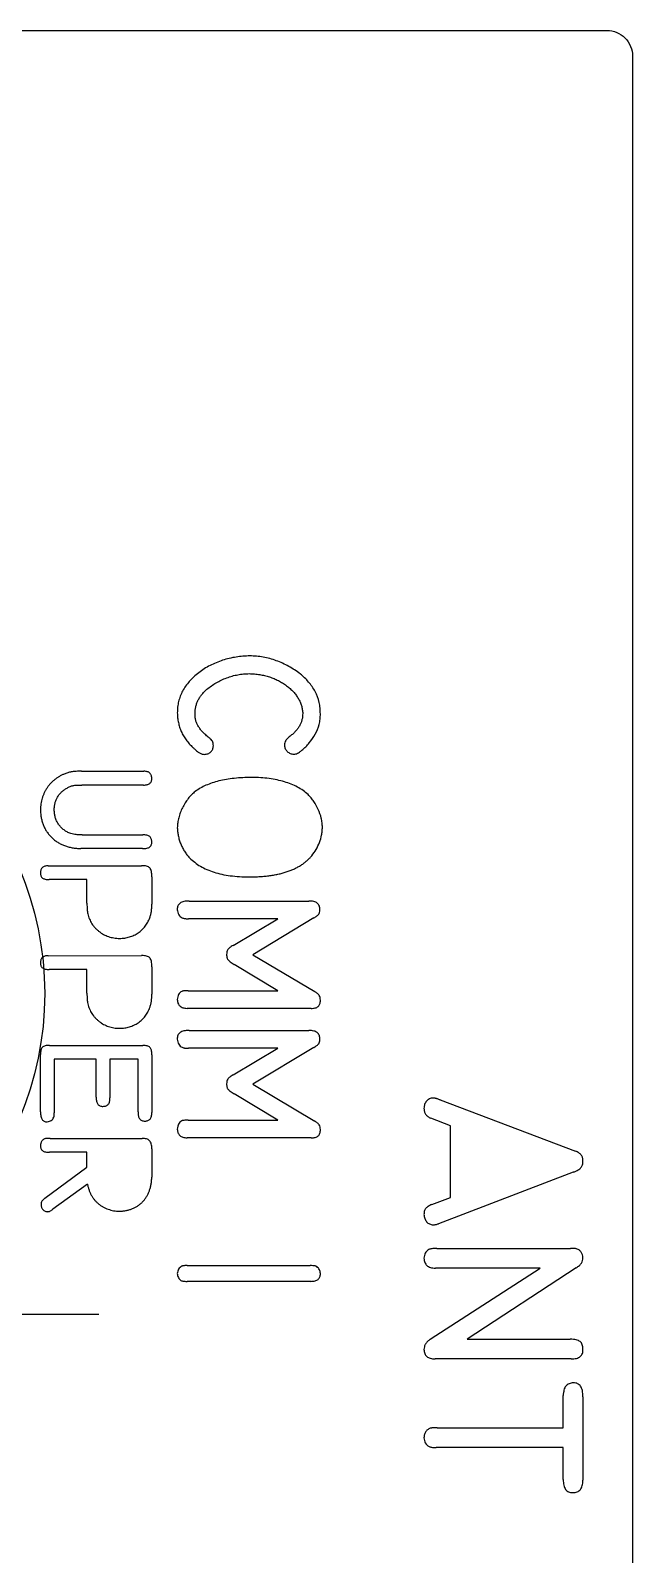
# Model space of a CAD drawing. Header units: inches. Extents: x 0.1 to 2.16, y -5.29 to -1.72.
# Drawn here: x 1.458 to 2.162, y -3.505 to -1.725 of the extents above; entities that cross this region are included whole.
import ezdxf

# ---------------------------------------------------------------- set-up
doc = ezdxf.new("R2010")
doc.units = ezdxf.units.IN
doc.layers.get('0').update_dxf_attribs({"linetype": 'CONTINUOUS'})

msp = doc.modelspace()

# ---------------------------------------------------------------- linework, layer by layer
for p, q in [((1.5179, -2.5903), (1.5909, -2.5903)), ((1.5905, -2.6064), (1.5183, -2.6064)), ((1.5189, -2.6646), (1.5896, -2.6645)), ((1.5895, -2.6806), (1.5171, -2.6806)), ((1.4791, -2.7008), (1.5884, -2.7007)), ((1.5244, -2.7168), (1.4803, -2.7168)), ((1.5244, -2.7446), (1.5244, -2.7168)), ((1.6002, -2.7137), (1.6002, -2.7456)), ((1.6438, -2.7419), (1.7838, -2.7419)), ((1.7476, -2.7626), (1.6433, -2.7626)), ((1.6953, -2.7938), (1.7476, -2.7626)), ((1.7899, -2.7616), (1.7185, -2.8046)), ((1.4791, -2.8058), (1.5884, -2.8057)), ((1.7185, -2.8046), (1.7908, -2.8476)), ((1.5244, -2.8218), (1.4803, -2.8218)), ((1.5244, -2.8496), (1.5244, -2.8218)), ((1.6002, -2.8187), (1.6002, -2.8506)), ((1.7476, -2.8467), (1.6966, -2.8159)), ((1.6428, -2.8467), (1.7476, -2.8467)), ((1.7865, -2.8673), (1.6416, -2.8673)), ((1.6438, -2.8932), (1.7838, -2.8932)), ((1.4808, -2.9108), (1.5898, -2.9107)), ((1.7476, -2.9139), (1.6433, -2.9139)), ((1.6953, -2.9451), (1.7476, -2.9139)), ((1.7899, -2.9129), (1.7185, -2.9559)), ((1.4701, -2.9882), (1.4701, -2.921)), ((1.5353, -2.9268), (1.4862, -2.9268)), ((1.4862, -2.9268), (1.4862, -2.9892)), ((1.5353, -2.971), (1.5353, -2.9268)), ((1.5842, -2.9268), (1.5513, -2.9268)), ((1.5513, -2.9268), (1.5513, -2.9718)), ((1.5842, -2.9882), (1.5842, -2.9268)), ((1.6002, -2.9214), (1.6002, -2.989)), ((1.7476, -2.9979), (1.6966, -2.9672)), ((1.7185, -2.9559), (1.7908, -2.9989)), ((1.9375, -2.9743), (2.0957, -3.0341)), ((1.6428, -2.9979), (1.7476, -2.9979)), ((1.9496, -3.0045), (1.9265, -2.9956)), ((1.9496, -3.0883), (1.9496, -3.0045)), ((1.4814, -3.0194), (1.589, -3.0193)), ((1.7865, -3.0186), (1.6416, -3.0186)), ((1.5244, -3.0354), (1.4807, -3.0354)), ((1.5244, -3.0527), (1.5244, -3.0354)), ((1.6002, -3.0312), (1.6002, -3.0643)), ((1.4752, -3.0891), (1.5244, -3.0527)), ((2.0931, -3.0587), (1.9356, -3.119)), ((1.525, -3.0726), (1.4847, -3.1019)), ((1.9278, -3.0964), (1.9496, -3.0883)), ((1.9336, -3.1479), (2.0901, -3.1478)), ((1.6416, -3.1678), (1.7855, -3.1678)), ((1.7862, -3.1862), (1.6416, -3.1862)), ((1.926, -3.2539), (2.0543, -3.1708)), ((2.0543, -3.1708), (1.9319, -3.1708)), ((2.0965, -3.1705), (1.969, -3.2539)), ((1.5382, -3.225), (0.6618, -3.225)), ((1.969, -3.2539), (2.0896, -3.2538)), ((2.0906, -3.2768), (1.9316, -3.2768)), ((2.0815, -3.3573), (2.0815, -3.3196)), ((2.1045, -3.321), (2.1045, -3.4185)), ((1.9341, -3.3573), (2.0815, -3.3573)), ((2.0815, -3.3803), (1.9328, -3.3803)), ((2.0815, -3.4177), (2.0815, -3.3803))]:
    msp.add_line(p, q)
msp.add_lwpolyline([(2, -4.905, 0.414214), (1.78, -5.125), (1.78, -5.2575, -0.414214), (1.75, -5.2875), (0.13, -5.2875, -0.414214), (0.1, -5.2575), (0.1, -1.755, -0.414214), (0.13, -1.725), (2.1325, -1.725, -0.414214), (2.1625, -1.755), (2.1625, -4.875, -0.414214), (2.1325, -4.905)], format="xyb", close=True)
msp.add_circle((1.1, -2.85), 0.375)
for points, knots in [([(1.7151, -2.4556), (1.7124, -2.4557), (1.7069, -2.4558), (1.6988, -2.4568), (1.6909, -2.4584), (1.6831, -2.4606), (1.6756, -2.4634), (1.6684, -2.4667), (1.6615, -2.4706), (1.6572, -2.4737), (1.6551, -2.4753)], [0, 0, 0, 0, 0.128002, 0.254475, 0.380313, 0.506069, 0.631037, 0.754574, 0.877253, 1, 1, 1, 1]), ([(1.774, -2.4768), (1.7718, -2.4751), (1.7674, -2.4719), (1.7605, -2.4677), (1.7533, -2.4641), (1.7459, -2.4611), (1.7384, -2.4587), (1.7307, -2.4569), (1.7229, -2.4558), (1.7177, -2.4557), (1.7151, -2.4556)], [0, 0, 0, 0, 0.12811, 0.255289, 0.381248, 0.50707, 0.63174, 0.755364, 0.877608, 1, 1, 1, 1]), ([(1.6551, -2.4753), (1.6531, -2.4769), (1.6492, -2.48), (1.6441, -2.4853), (1.6398, -2.4907), (1.6362, -2.4965), (1.6335, -2.5025), (1.6315, -2.5088), (1.6303, -2.5153), (1.6302, -2.5198), (1.6301, -2.522)], [0, 0, 0, 0, 0.13924, 0.271457, 0.397548, 0.519474, 0.638345, 0.75745, 0.876936, 1, 1, 1, 1]), ([(1.6647, -2.4946), (1.6664, -2.4932), (1.6698, -2.4905), (1.6755, -2.4869), (1.6815, -2.4838), (1.6878, -2.4811), (1.6943, -2.479), (1.7008, -2.4775), (1.7075, -2.4765), (1.7119, -2.4764), (1.7141, -2.4763)], [0, 0, 0, 0, 0.123428, 0.246359, 0.37165, 0.499316, 0.627267, 0.752323, 0.876711, 1, 1, 1, 1]), ([(1.7141, -2.4763), (1.7162, -2.4764), (1.7203, -2.4766), (1.7264, -2.4774), (1.7322, -2.4785), (1.7378, -2.48), (1.7432, -2.482), (1.7483, -2.4844), (1.7532, -2.4871), (1.7578, -2.4903), (1.7621, -2.4937), (1.7658, -2.4973), (1.769, -2.5012), (1.7717, -2.5051), (1.7738, -2.5093), (1.7754, -2.5136), (1.7764, -2.5181), (1.7767, -2.5212), (1.7768, -2.5228)], [0, 0, 0, 0, 0.073673, 0.14481, 0.214098, 0.281666, 0.348645, 0.414268, 0.479762, 0.545561, 0.609636, 0.670669, 0.728315, 0.784089, 0.838276, 0.891671, 0.945301, 1, 1, 1, 1]), ([(1.7974, -2.5233), (1.7973, -2.521), (1.7972, -2.5165), (1.7957, -2.5076), (1.7918, -2.497), (1.7853, -2.4877), (1.7791, -2.4811), (1.7757, -2.4782), (1.774, -2.4768)], [0.0001591, 0.0001591, 0.0001591, 0.0001591, 0.1251392, 0.2501193, 0.5000795, 0.7500398, 0.8750199, 1, 1, 1, 1]), ([(1.6508, -2.5233), (1.6508, -2.5219), (1.6509, -2.5192), (1.6515, -2.5153), (1.6526, -2.5114), (1.6541, -2.5078), (1.6561, -2.5042), (1.6585, -2.5009), (1.6614, -2.4976), (1.6636, -2.4956), (1.6647, -2.4946)], [0, 0, 0, 0, 0.123723, 0.244377, 0.364591, 0.483864, 0.60638, 0.731979, 0.862579, 1, 1, 1, 1]), ([(1.6301, -2.522), (1.6302, -2.524), (1.6304, -2.5278), (1.6313, -2.5334), (1.6327, -2.5388), (1.6347, -2.544), (1.6372, -2.549), (1.6404, -2.5537), (1.6441, -2.5583), (1.6469, -2.5611), (1.6483, -2.5625)], [0, 0, 0, 0, 0.126857, 0.251009, 0.372926, 0.494226, 0.616068, 0.74023, 0.867623, 1, 1, 1, 1]), ([(1.6672, -2.5512), (1.6659, -2.5501), (1.6633, -2.5481), (1.6599, -2.5448), (1.6571, -2.5415), (1.6547, -2.538), (1.6529, -2.5344), (1.6516, -2.5308), (1.6509, -2.5271), (1.6508, -2.5245), (1.6508, -2.5233)], [0, 0, 0, 0, 0.149797, 0.289732, 0.421673, 0.544028, 0.661533, 0.776091, 0.887419, 1, 1, 1, 1]), ([(1.7768, -2.5228), (1.7767, -2.524), (1.7767, -2.5264), (1.776, -2.53), (1.7749, -2.5334), (1.7734, -2.5367), (1.7714, -2.5399), (1.7691, -2.543), (1.7662, -2.5459), (1.7641, -2.5477), (1.763, -2.5487)], [0, 0, 0, 0, 0.119873, 0.239099, 0.355666, 0.475593, 0.597491, 0.72553, 0.858394, 1, 1, 1, 1]), ([(1.7758, -2.5658), (1.7773, -2.5644), (1.7804, -2.5617), (1.7859, -2.5556), (1.7919, -2.5472), (1.7957, -2.5376), (1.7972, -2.5295), (1.7974, -2.5253), (1.7974, -2.5233)], [0, 0, 0, 0, 0.1249698, 0.2499395, 0.499879, 0.7498185, 0.8747883, 0.999758, 0.999758, 0.999758, 0.999758]), ([(1.6483, -2.5625), (1.6491, -2.5632), (1.6506, -2.5645), (1.6526, -2.5663), (1.6545, -2.5678), (1.6565, -2.5691), (1.6589, -2.5703), (1.6608, -2.5705), (1.6617, -2.5706)], [0, 0, 0, 0, 0.200215, 0.371652, 0.518084, 0.638274, 0.834208, 1, 1, 1, 1]), ([(1.6617, -2.5706), (1.6624, -2.5705), (1.6639, -2.5704), (1.666, -2.5699), (1.6678, -2.569), (1.6694, -2.5677), (1.6706, -2.5662), (1.6716, -2.5645), (1.6721, -2.5626), (1.6722, -2.5612), (1.6723, -2.5605)], [0, 0, 0, 0, 0.140864, 0.267759, 0.392189, 0.51108, 0.631071, 0.747606, 0.87021, 1, 1, 1, 1]), ([(1.6723, -2.5605), (1.6722, -2.5595), (1.6722, -2.5577), (1.6713, -2.5552), (1.6696, -2.553), (1.668, -2.5518), (1.6672, -2.5512)], [0, 0, 0, 0, 0.259798, 0.482573, 0.716463, 1, 1, 1, 1]), ([(1.763, -2.5487), (1.7623, -2.5492), (1.761, -2.5502), (1.7593, -2.5517), (1.7579, -2.5531), (1.7567, -2.5547), (1.7556, -2.557), (1.7556, -2.559), (1.7555, -2.56)], [0, 0, 0, 0, 0.186201, 0.347812, 0.480173, 0.589915, 0.786205, 1, 1, 1, 1]), ([(1.7555, -2.56), (1.7556, -2.5607), (1.7557, -2.5621), (1.7563, -2.5641), (1.7574, -2.5658), (1.7587, -2.5674), (1.7603, -2.5686), (1.7621, -2.5696), (1.7641, -2.5702), (1.7656, -2.5703), (1.7663, -2.5703)], [0, 0, 0, 0, 0.128461, 0.252946, 0.372133, 0.49687, 0.620498, 0.741456, 0.867409, 1, 1, 1, 1]), ([(1.7663, -2.5703), (1.7671, -2.5703), (1.7686, -2.5702), (1.7709, -2.5694), (1.7733, -2.5678), (1.7749, -2.5665), (1.7758, -2.5658)], [0, 0, 0, 0, 0.214, 0.424662, 0.675215, 1, 1, 1, 1]), ([(1.4988, -2.5932), (1.4977, -2.5937), (1.4955, -2.5946), (1.4924, -2.5962), (1.4895, -2.598), (1.4868, -2.6), (1.4843, -2.6021), (1.4819, -2.6045), (1.4797, -2.607), (1.4778, -2.6097), (1.476, -2.6126), (1.4745, -2.6155), (1.4732, -2.6186), (1.472, -2.6218), (1.4712, -2.625), (1.4706, -2.6284), (1.4702, -2.6318), (1.4701, -2.6342), (1.4701, -2.6354)], [0, 0, 0, 0, 0.06583, 0.129934, 0.192414, 0.254754, 0.315747, 0.376919, 0.437912, 0.49983, 0.561867, 0.622938, 0.684115, 0.745921, 0.80773, 0.870285, 0.934283, 1, 1, 1, 1]), ([(1.5179, -2.5903), (1.5168, -2.5903), (1.5148, -2.5903), (1.512, -2.5904), (1.5095, -2.5906), (1.5065, -2.591), (1.5029, -2.5917), (1.5002, -2.5927), (1.4988, -2.5932)], [0, 0, 0, 0, 0.161089, 0.306709, 0.437953, 0.552375, 0.772697, 1, 1, 1, 1]), ([(1.5905, -2.6064), (1.5913, -2.6064), (1.5928, -2.6064), (1.5948, -2.606), (1.5966, -2.6054), (1.5979, -2.6045), (1.5991, -2.6034), (1.5998, -2.6019), (1.6002, -2.6003), (1.6002, -2.5991), (1.6002, -2.5985)], [0, 0, 0, 0, 0.161933, 0.302758, 0.42774, 0.53949, 0.645982, 0.753565, 0.868836, 1, 1, 1, 1]), ([(1.6002, -2.5985), (1.6002, -2.5978), (1.6002, -2.5966), (1.5997, -2.595), (1.599, -2.5935), (1.598, -2.5924), (1.5966, -2.5914), (1.595, -2.5908), (1.593, -2.5904), (1.5917, -2.5904), (1.5909, -2.5903)], [0, 0, 0, 0, 0.132883, 0.253155, 0.363593, 0.471632, 0.58413, 0.707529, 0.844945, 1, 1, 1, 1]), ([(1.7172, -2.5976), (1.7136, -2.5976), (1.7068, -2.5977), (1.6969, -2.5985), (1.6876, -2.5997), (1.679, -2.6015), (1.671, -2.6038), (1.6637, -2.6066), (1.657, -2.6098), (1.653, -2.6126), (1.6511, -2.6139)], [0, 0, 0, 0, 0.1531236, 0.2971583, 0.4320365, 0.5593461, 0.6787168, 0.7909631, 0.8980041, 1, 1, 1, 1]), ([(1.783, -2.6175), (1.7811, -2.6159), (1.7772, -2.6127), (1.7706, -2.6087), (1.7633, -2.6052), (1.7553, -2.6025), (1.7466, -2.6003), (1.7373, -2.5987), (1.7274, -2.5978), (1.7207, -2.5976), (1.7172, -2.5976)], [0, 0, 0, 0, 0.105705, 0.215134, 0.329018, 0.449631, 0.576639, 0.710541, 0.851416, 1, 1, 1, 1]), ([(1.4862, -2.6354), (1.4862, -2.634), (1.4863, -2.6313), (1.4871, -2.6275), (1.4883, -2.6238), (1.4901, -2.6204), (1.4922, -2.6172), (1.4948, -2.6144), (1.4978, -2.612), (1.5, -2.6106), (1.5012, -2.6099)], [0, 0, 0, 0, 0.1315052, 0.2569879, 0.3809253, 0.5036197, 0.6262328, 0.7475073, 0.8717927, 1, 1, 1, 1]), ([(1.5012, -2.6099), (1.5023, -2.6093), (1.5046, -2.6081), (1.5077, -2.6071), (1.5104, -2.6067), (1.5127, -2.6065), (1.5154, -2.6064), (1.5173, -2.6064), (1.5183, -2.6064)], [0, 0, 0, 0, 0.2261316, 0.4365201, 0.547971, 0.679244, 0.8293181, 1, 1, 1, 1]), ([(1.6511, -2.6139), (1.6496, -2.6152), (1.6466, -2.6177), (1.6427, -2.6223), (1.6391, -2.6274), (1.636, -2.6329), (1.6335, -2.6387), (1.6316, -2.6445), (1.6305, -2.6504), (1.6303, -2.6543), (1.6301, -2.6563)], [0, 0, 0, 0, 0.121096, 0.243929, 0.36993, 0.501035, 0.632174, 0.757616, 0.880089, 1, 1, 1, 1]), ([(1.7998, -2.6558), (1.7997, -2.654), (1.7995, -2.6504), (1.7982, -2.6434), (1.7953, -2.6349), (1.7909, -2.6271), (1.7867, -2.6214), (1.7842, -2.6188), (1.783, -2.6175)], [0.0001689, 0.0001689, 0.0001689, 0.0001689, 0.1251477, 0.2501266, 0.5000844, 0.7500422, 0.8750211, 1, 1, 1, 1]), ([(1.4701, -2.6354), (1.4702, -2.637), (1.4703, -2.6402), (1.471, -2.6449), (1.4721, -2.6493), (1.4735, -2.6535), (1.4754, -2.6575), (1.4776, -2.6612), (1.4803, -2.6647), (1.4833, -2.6679), (1.4866, -2.6708), (1.4902, -2.6733), (1.4941, -2.6755), (1.4982, -2.6773), (1.5026, -2.6787), (1.5072, -2.6797), (1.5121, -2.6804), (1.5154, -2.6805), (1.5171, -2.6806)], [0, 0, 0, 0, 0.06717, 0.131417, 0.193654, 0.25446, 0.313939, 0.373236, 0.432699, 0.493303, 0.554017, 0.614352, 0.674742, 0.736178, 0.798451, 0.863241, 0.930121, 1, 1, 1, 1]), ([(1.5043, -2.6626), (1.5029, -2.662), (1.5003, -2.6608), (1.4967, -2.6584), (1.4936, -2.6554), (1.491, -2.6521), (1.4889, -2.6483), (1.4873, -2.6443), (1.4864, -2.6399), (1.4863, -2.6369), (1.4862, -2.6354)], [0, 0, 0, 0, 0.127986, 0.251539, 0.372891, 0.495166, 0.618181, 0.741678, 0.867948, 1, 1, 1, 1]), ([(1.5189, -2.6646), (1.518, -2.6646), (1.5164, -2.6646), (1.5141, -2.6645), (1.512, -2.6644), (1.5097, -2.6641), (1.5071, -2.6637), (1.5052, -2.6629), (1.5043, -2.6626)], [0, 0, 0, 0, 0.174997, 0.329983, 0.467866, 0.58697, 0.799221, 1, 1, 1, 1]), ([(1.6002, -2.6727), (1.6002, -2.672), (1.6002, -2.6708), (1.5997, -2.6691), (1.599, -2.6676), (1.5978, -2.6664), (1.5963, -2.6655), (1.5944, -2.665), (1.5921, -2.6646), (1.5905, -2.6645), (1.5896, -2.6645)], [0, 0, 0, 0, 0.126242, 0.2379, 0.341691, 0.442465, 0.551477, 0.677983, 0.826326, 1, 1, 1, 1]), ([(1.6301, -2.6563), (1.6302, -2.6578), (1.6303, -2.6609), (1.6311, -2.6656), (1.6323, -2.6703), (1.634, -2.675), (1.636, -2.6795), (1.6385, -2.6838), (1.6413, -2.6879), (1.6434, -2.6903), (1.6445, -2.6915)], [0, 0, 0, 0, 0.119012, 0.240175, 0.364707, 0.492795, 0.622133, 0.74904, 0.874618, 1, 1, 1, 1]), ([(1.7874, -2.689), (1.7892, -2.6866), (1.7927, -2.6817), (1.7966, -2.6735), (1.7987, -2.6663), (1.7996, -2.6603), (1.7997, -2.6573), (1.7998, -2.6558)], [0, 0, 0, 0, 0.2499229, 0.4998458, 0.7497688, 0.8747302, 0.9996917, 0.9996917, 0.9996917, 0.9996917]), ([(1.5895, -2.6806), (1.5905, -2.6806), (1.5921, -2.6806), (1.5945, -2.6803), (1.5964, -2.6797), (1.5979, -2.6789), (1.599, -2.6777), (1.5998, -2.6763), (1.6002, -2.6746), (1.6002, -2.6733), (1.6002, -2.6727)], [0, 0, 0, 0, 0.177156, 0.32734, 0.45437, 0.561974, 0.660572, 0.761581, 0.873235, 1, 1, 1, 1]), ([(1.4791, -2.7008), (1.4784, -2.7008), (1.4771, -2.7008), (1.4752, -2.7012), (1.4736, -2.7019), (1.4723, -2.7028), (1.4713, -2.704), (1.4706, -2.7054), (1.4701, -2.7071), (1.4701, -2.7083), (1.4701, -2.7089)], [0, 0, 0, 0, 0.1521082, 0.2896082, 0.4111037, 0.5236368, 0.6319573, 0.7431537, 0.865246, 1, 1, 1, 1]), ([(1.6002, -2.7137), (1.6003, -2.7126), (1.6003, -2.7104), (1.5999, -2.7075), (1.5992, -2.7051), (1.598, -2.7032), (1.5963, -2.702), (1.5941, -2.7011), (1.5914, -2.7007), (1.5895, -2.7007), (1.5884, -2.7007)], [0, 0, 0, 0, 0.16639, 0.305253, 0.421119, 0.519369, 0.614468, 0.722018, 0.849122, 1, 1, 1, 1]), ([(1.6445, -2.6915), (1.6464, -2.6933), (1.6504, -2.6969), (1.6572, -2.7015), (1.6648, -2.7053), (1.6732, -2.7084), (1.6823, -2.7108), (1.6923, -2.7125), (1.7031, -2.7135), (1.7105, -2.7136), (1.7143, -2.7137)], [0, 0, 0, 0, 0.104917, 0.212948, 0.325254, 0.443443, 0.569143, 0.703178, 0.846557, 1, 1, 1, 1]), ([(1.7143, -2.7137), (1.7165, -2.7136), (1.7207, -2.7136), (1.7268, -2.7134), (1.7327, -2.7129), (1.7384, -2.7123), (1.7438, -2.7114), (1.749, -2.7103), (1.7539, -2.7091), (1.7586, -2.7076), (1.7631, -2.706), (1.7673, -2.7042), (1.7712, -2.7022), (1.775, -2.6999), (1.7785, -2.6975), (1.7817, -2.6949), (1.7847, -2.6921), (1.7865, -2.69), (1.7874, -2.689)], [0, 0, 0, 0, 0.080424, 0.157711, 0.231972, 0.303725, 0.372685, 0.438908, 0.502962, 0.564675, 0.624091, 0.681389, 0.737383, 0.791688, 0.84518, 0.897488, 0.948885, 1, 1, 1, 1]), ([(1.4701, -2.7089), (1.4701, -2.7096), (1.4701, -2.7108), (1.4706, -2.7125), (1.4713, -2.714), (1.4724, -2.7151), (1.4739, -2.7159), (1.4757, -2.7165), (1.4779, -2.7168), (1.4794, -2.7168), (1.4803, -2.7168)], [0, 0, 0, 0, 0.134041, 0.248789, 0.353346, 0.452012, 0.558388, 0.683561, 0.828307, 1, 1, 1, 1]), ([(1.5244, -2.7446), (1.5244, -2.7459), (1.5245, -2.7482), (1.5246, -2.7515), (1.5249, -2.7543), (1.5252, -2.756), (1.5254, -2.7569)], [0, 0, 0, 0, 0.318527, 0.568713, 0.787739, 1, 1, 1, 1]), ([(1.5254, -2.7569), (1.5257, -2.7579), (1.5262, -2.76), (1.5273, -2.7629), (1.5287, -2.7658), (1.5302, -2.7684), (1.532, -2.7709), (1.534, -2.7733), (1.5362, -2.7755), (1.5387, -2.7775), (1.5412, -2.7794), (1.5439, -2.781), (1.5468, -2.7824), (1.5497, -2.7835), (1.5528, -2.7844), (1.556, -2.785), (1.5593, -2.7855), (1.5615, -2.7856), (1.5626, -2.7856)], [0, 0, 0, 0, 0.063812, 0.126203, 0.18775, 0.248413, 0.308698, 0.369177, 0.430621, 0.493096, 0.555841, 0.617552, 0.679581, 0.741648, 0.804235, 0.867923, 0.933075, 1, 1, 1, 1]), ([(1.5979, -2.7614), (1.5983, -2.7602), (1.5991, -2.7579), (1.5998, -2.7541), (1.6002, -2.75), (1.6002, -2.7471), (1.6002, -2.7456)], [0, 0, 0, 0, 0.233429, 0.461202, 0.708246, 1, 1, 1, 1]), ([(1.6438, -2.7419), (1.6427, -2.7419), (1.6407, -2.7419), (1.6378, -2.7424), (1.6353, -2.7432), (1.6333, -2.7443), (1.6318, -2.7457), (1.6307, -2.7475), (1.6301, -2.7497), (1.6301, -2.7512), (1.6301, -2.752)], [0, 0, 0, 0, 0.16889, 0.315682, 0.445088, 0.558369, 0.663623, 0.766987, 0.877109, 1, 1, 1, 1]), ([(1.6301, -2.752), (1.6302, -2.753), (1.6304, -2.7551), (1.6317, -2.7579), (1.6333, -2.7603), (1.635, -2.7611), (1.6358, -2.7616)], [0, 0, 0, 0, 0.267197, 0.527953, 0.772012, 1, 1, 1, 1]), ([(1.7969, -2.7525), (1.7969, -2.7516), (1.7969, -2.75), (1.7963, -2.7478), (1.7953, -2.7458), (1.7938, -2.7444), (1.7919, -2.7431), (1.7896, -2.7424), (1.7868, -2.7419), (1.7849, -2.7419), (1.7838, -2.7419)], [0, 0, 0, 0, 0.1314, 0.247774, 0.354267, 0.461615, 0.572866, 0.697925, 0.838731, 1, 1, 1, 1]), ([(1.7899, -2.7616), (1.7905, -2.7612), (1.7917, -2.7605), (1.7932, -2.7594), (1.7945, -2.7584), (1.7957, -2.7571), (1.7968, -2.7551), (1.7969, -2.7534), (1.7969, -2.7525)], [0, 0, 0, 0, 0.18223, 0.335681, 0.468939, 0.580538, 0.781324, 1, 1, 1, 1]), ([(1.5626, -2.7856), (1.5636, -2.7856), (1.5656, -2.7855), (1.5686, -2.7852), (1.5714, -2.7847), (1.5742, -2.7839), (1.5769, -2.783), (1.5794, -2.7819), (1.582, -2.7806), (1.5843, -2.7791), (1.5866, -2.7774), (1.5887, -2.7755), (1.5907, -2.7736), (1.5925, -2.7714), (1.5941, -2.7691), (1.5955, -2.7667), (1.5969, -2.7641), (1.5976, -2.7623), (1.5979, -2.7614)], [0, 0, 0, 0, 0.066387, 0.13068, 0.194288, 0.256552, 0.318704, 0.380335, 0.4419, 0.504337, 0.566835, 0.627495, 0.688435, 0.749641, 0.810544, 0.872535, 0.935755, 1, 1, 1, 1]), ([(1.6358, -2.7616), (1.6363, -2.7617), (1.6372, -2.7621), (1.6388, -2.7624), (1.6409, -2.7626), (1.6424, -2.7626), (1.6433, -2.7626)], [0, 0, 0, 0, 0.195455, 0.39503, 0.648136, 1, 1, 1, 1]), ([(1.6953, -2.7938), (1.6946, -2.7942), (1.6933, -2.795), (1.6916, -2.7963), (1.6902, -2.7975), (1.6889, -2.799), (1.6879, -2.8013), (1.6878, -2.8033), (1.6878, -2.8044)], [0, 0, 0, 0, 0.178871, 0.333311, 0.463974, 0.570605, 0.77237, 1, 1, 1, 1]), ([(1.4791, -2.8058), (1.4784, -2.8058), (1.4771, -2.8058), (1.4752, -2.8062), (1.4736, -2.8069), (1.4723, -2.8078), (1.4713, -2.809), (1.4706, -2.8104), (1.4701, -2.8121), (1.4701, -2.8133), (1.4701, -2.8139)], [0, 0, 0, 0, 0.1521082, 0.2896082, 0.4111037, 0.5236368, 0.6319573, 0.7431537, 0.865246, 1, 1, 1, 1]), ([(1.6002, -2.8187), (1.6003, -2.8176), (1.6003, -2.8154), (1.5999, -2.8125), (1.5992, -2.8101), (1.598, -2.8082), (1.5963, -2.807), (1.5941, -2.8061), (1.5914, -2.8057), (1.5895, -2.8057), (1.5884, -2.8057)], [0, 0, 0, 0, 0.16639, 0.305253, 0.421119, 0.519369, 0.614468, 0.722018, 0.849122, 1, 1, 1, 1]), ([(1.6878, -2.8044), (1.6878, -2.805), (1.6878, -2.8061), (1.688, -2.8077), (1.6885, -2.8091), (1.6893, -2.8104), (1.6904, -2.8116), (1.6921, -2.813), (1.6942, -2.8144), (1.6958, -2.8154), (1.6966, -2.8159)], [0, 0, 0, 0, 0.11473, 0.216366, 0.313367, 0.402508, 0.50691, 0.638191, 0.804464, 1, 1, 1, 1]), ([(1.4701, -2.8139), (1.4701, -2.8146), (1.4701, -2.8158), (1.4706, -2.8175), (1.4713, -2.819), (1.4724, -2.8201), (1.4739, -2.8209), (1.4757, -2.8215), (1.4779, -2.8218), (1.4794, -2.8218), (1.4803, -2.8218)], [0, 0, 0, 0, 0.134041, 0.248789, 0.353346, 0.452012, 0.558388, 0.683561, 0.828307, 1, 1, 1, 1]), ([(1.6353, -2.8474), (1.6345, -2.8479), (1.6331, -2.8489), (1.6315, -2.8511), (1.6305, -2.8539), (1.6303, -2.856), (1.6301, -2.8571)], [0, 0, 0, 0, 0.230738, 0.462129, 0.711791, 1, 1, 1, 1]), ([(1.6428, -2.8467), (1.6419, -2.8467), (1.6402, -2.8467), (1.6381, -2.8468), (1.6365, -2.847), (1.6357, -2.8473), (1.6353, -2.8474)], [0, 0, 0, 0, 0.373889, 0.642641, 0.836261, 1, 1, 1, 1]), ([(1.7974, -2.8576), (1.7974, -2.8566), (1.7973, -2.8547), (1.7964, -2.8525), (1.7953, -2.851), (1.794, -2.85), (1.7926, -2.8487), (1.7914, -2.848), (1.7908, -2.8476)], [0, 0, 0, 0, 0.233774, 0.442335, 0.550908, 0.679, 0.827936, 1, 1, 1, 1]), ([(1.5244, -2.8496), (1.5244, -2.8509), (1.5245, -2.8532), (1.5246, -2.8565), (1.5249, -2.8593), (1.5252, -2.861), (1.5254, -2.8619)], [0, 0, 0, 0, 0.318527, 0.568713, 0.787739, 1, 1, 1, 1]), ([(1.5254, -2.8619), (1.5257, -2.8629), (1.5262, -2.865), (1.5273, -2.8679), (1.5287, -2.8708), (1.5302, -2.8734), (1.532, -2.8759), (1.534, -2.8783), (1.5362, -2.8805), (1.5387, -2.8825), (1.5412, -2.8844), (1.5439, -2.886), (1.5468, -2.8874), (1.5497, -2.8885), (1.5528, -2.8894), (1.556, -2.89), (1.5593, -2.8905), (1.5615, -2.8906), (1.5626, -2.8906)], [0, 0, 0, 0, 0.063812, 0.126203, 0.18775, 0.248413, 0.308698, 0.369177, 0.430621, 0.493096, 0.555841, 0.617552, 0.679581, 0.741648, 0.804235, 0.867923, 0.933075, 1, 1, 1, 1]), ([(1.5979, -2.8664), (1.5983, -2.8652), (1.5991, -2.8629), (1.5998, -2.8591), (1.6002, -2.855), (1.6002, -2.8521), (1.6002, -2.8506)], [0, 0, 0, 0, 0.233429, 0.461202, 0.708246, 1, 1, 1, 1]), ([(1.6301, -2.8571), (1.6302, -2.8579), (1.6303, -2.8593), (1.6308, -2.8614), (1.6318, -2.8631), (1.633, -2.8646), (1.6347, -2.8657), (1.6367, -2.8666), (1.639, -2.8671), (1.6407, -2.8672), (1.6416, -2.8673)], [0, 0, 0, 0, 0.132661, 0.252165, 0.363759, 0.473807, 0.58544, 0.708477, 0.846272, 1, 1, 1, 1]), ([(1.7865, -2.8673), (1.7874, -2.8673), (1.7891, -2.8673), (1.7914, -2.8669), (1.7934, -2.8662), (1.795, -2.8651), (1.7962, -2.8637), (1.797, -2.862), (1.7974, -2.8599), (1.7974, -2.8584), (1.7974, -2.8576)], [0, 0, 0, 0, 0.1571139, 0.2931984, 0.4140493, 0.5229346, 0.6303045, 0.7390852, 0.8612657, 1, 1, 1, 1]), ([(1.5626, -2.8906), (1.5636, -2.8906), (1.5656, -2.8905), (1.5686, -2.8902), (1.5714, -2.8897), (1.5742, -2.8889), (1.5769, -2.888), (1.5794, -2.8869), (1.582, -2.8856), (1.5843, -2.8841), (1.5866, -2.8824), (1.5887, -2.8805), (1.5907, -2.8786), (1.5925, -2.8764), (1.5941, -2.8741), (1.5955, -2.8717), (1.5969, -2.8691), (1.5976, -2.8673), (1.5979, -2.8664)], [0, 0, 0, 0, 0.066387, 0.13068, 0.194288, 0.256552, 0.318704, 0.380335, 0.4419, 0.504337, 0.566835, 0.627495, 0.688435, 0.749641, 0.810544, 0.872535, 0.935755, 1, 1, 1, 1]), ([(1.6438, -2.8932), (1.6427, -2.8932), (1.6407, -2.8932), (1.6378, -2.8936), (1.6353, -2.8944), (1.6333, -2.8955), (1.6318, -2.897), (1.6307, -2.8988), (1.6301, -2.9009), (1.6301, -2.9025), (1.6301, -2.9033)], [0, 0, 0, 0, 0.16889, 0.315682, 0.445088, 0.558369, 0.663623, 0.766987, 0.877109, 1, 1, 1, 1]), ([(1.7969, -2.9037), (1.7969, -2.9029), (1.7969, -2.9013), (1.7963, -2.8991), (1.7953, -2.8971), (1.7938, -2.8956), (1.7919, -2.8944), (1.7896, -2.8937), (1.7868, -2.8932), (1.7849, -2.8932), (1.7838, -2.8932)], [0, 0, 0, 0, 0.1314, 0.247774, 0.354267, 0.461615, 0.572866, 0.697925, 0.838731, 1, 1, 1, 1]), ([(1.4808, -2.9108), (1.4798, -2.9107), (1.4781, -2.9106), (1.4758, -2.911), (1.4738, -2.9116), (1.4722, -2.9127), (1.4712, -2.9142), (1.4705, -2.9161), (1.4701, -2.9184), (1.4701, -2.9201), (1.4701, -2.921)], [0, 0, 0, 0, 0.157556, 0.290235, 0.403646, 0.503589, 0.603173, 0.714669, 0.846272, 1, 1, 1, 1]), ([(1.6002, -2.9214), (1.6002, -2.9205), (1.6002, -2.9187), (1.5999, -2.9164), (1.5992, -2.9144), (1.5982, -2.9129), (1.5966, -2.9118), (1.5947, -2.9111), (1.5924, -2.9107), (1.5907, -2.9107), (1.5898, -2.9107)], [0, 0, 0, 0, 0.158475, 0.290809, 0.404793, 0.504294, 0.603438, 0.71593, 0.846951, 1, 1, 1, 1]), ([(1.6301, -2.9033), (1.6302, -2.9043), (1.6304, -2.9064), (1.6317, -2.9091), (1.6333, -2.9116), (1.635, -2.9124), (1.6358, -2.9128)], [0, 0, 0, 0, 0.267197, 0.527953, 0.772012, 1, 1, 1, 1]), ([(1.6358, -2.9128), (1.6363, -2.913), (1.6372, -2.9133), (1.6388, -2.9137), (1.6409, -2.9139), (1.6424, -2.9139), (1.6433, -2.9139)], [0, 0, 0, 0, 0.195455, 0.39503, 0.648136, 1, 1, 1, 1]), ([(1.7899, -2.9129), (1.7905, -2.9125), (1.7917, -2.9118), (1.7932, -2.9107), (1.7945, -2.9097), (1.7957, -2.9083), (1.7968, -2.9064), (1.7969, -2.9047), (1.7969, -2.9037)], [0, 0, 0, 0, 0.18223, 0.335681, 0.468939, 0.580538, 0.781324, 1, 1, 1, 1]), ([(1.6953, -2.9451), (1.6946, -2.9455), (1.6933, -2.9463), (1.6916, -2.9476), (1.6902, -2.9487), (1.6889, -2.9503), (1.6879, -2.9526), (1.6878, -2.9546), (1.6878, -2.9556)], [0, 0, 0, 0, 0.178871, 0.333311, 0.463974, 0.570605, 0.77237, 1, 1, 1, 1]), ([(1.5353, -2.971), (1.5353, -2.9719), (1.5353, -2.9735), (1.5356, -2.9758), (1.5362, -2.9777), (1.5371, -2.9792), (1.5382, -2.9804), (1.5397, -2.9813), (1.5414, -2.9818), (1.5426, -2.9818), (1.5432, -2.9818)], [0, 0, 0, 0, 0.1685524, 0.3150876, 0.4421001, 0.5553833, 0.6604257, 0.7648419, 0.8751776, 1, 1, 1, 1]), ([(1.5432, -2.9818), (1.5439, -2.9817), (1.5451, -2.9817), (1.5468, -2.9813), (1.5483, -2.9805), (1.5495, -2.9793), (1.5504, -2.9779), (1.551, -2.9761), (1.5513, -2.974), (1.5513, -2.9726), (1.5513, -2.9718)], [0, 0, 0, 0, 0.131943, 0.2486429, 0.3571211, 0.4637699, 0.5760776, 0.6998693, 0.8395407, 1, 1, 1, 1]), ([(1.6878, -2.9556), (1.6878, -2.9562), (1.6878, -2.9574), (1.688, -2.959), (1.6885, -2.9604), (1.6893, -2.9617), (1.6904, -2.9629), (1.6921, -2.9643), (1.6942, -2.9657), (1.6958, -2.9667), (1.6966, -2.9672)], [0, 0, 0, 0, 0.11473, 0.216366, 0.313367, 0.402508, 0.50691, 0.638191, 0.804464, 1, 1, 1, 1]), ([(1.9293, -2.9721), (1.9285, -2.9721), (1.927, -2.9723), (1.9249, -2.973), (1.9231, -2.9741), (1.9215, -2.9757), (1.9202, -2.9775), (1.9193, -2.9795), (1.9187, -2.9817), (1.9186, -2.9833), (1.9186, -2.9841)], [0, 0, 0, 0, 0.130067, 0.249677, 0.369714, 0.489838, 0.614898, 0.739548, 0.865894, 1, 1, 1, 1]), ([(1.9375, -2.9743), (1.9369, -2.9741), (1.9359, -2.9737), (1.9344, -2.9731), (1.9332, -2.9728), (1.932, -2.9724), (1.9308, -2.9721), (1.9297, -2.9721), (1.9293, -2.9721)], [0, 0, 0, 0, 0.216782, 0.396706, 0.539442, 0.647967, 0.830512, 1, 1, 1, 1]), ([(1.4701, -2.9882), (1.4701, -2.9891), (1.4701, -2.9909), (1.4705, -2.9933), (1.471, -2.9954), (1.4719, -2.9971), (1.4731, -2.9983), (1.4745, -2.9993), (1.4762, -2.9998), (1.4774, -2.9997), (1.4781, -2.9997)], [0, 0, 0, 0, 0.173125, 0.323785, 0.453731, 0.568336, 0.6727, 0.774463, 0.880539, 1, 1, 1, 1]), ([(1.4856, -2.9945), (1.4857, -2.9941), (1.486, -2.9935), (1.4862, -2.9924), (1.4862, -2.991), (1.4862, -2.9899), (1.4862, -2.9892)], [0, 0, 0, 0, 0.185121, 0.367138, 0.615145, 1, 1, 1, 1]), ([(1.5842, -2.9882), (1.5842, -2.9891), (1.5842, -2.9907), (1.5845, -2.9929), (1.5852, -2.9948), (1.586, -2.9964), (1.5872, -2.9976), (1.5887, -2.9984), (1.5904, -2.9989), (1.5917, -2.9989), (1.5923, -2.9989)], [0, 0, 0, 0, 0.165457, 0.309794, 0.436779, 0.550431, 0.656267, 0.761771, 0.873844, 1, 1, 1, 1]), ([(1.5923, -2.9989), (1.5929, -2.9989), (1.5941, -2.9989), (1.5958, -2.9985), (1.5972, -2.9977), (1.5984, -2.9966), (1.5992, -2.9951), (1.5999, -2.9933), (1.6002, -2.9913), (1.6002, -2.9898), (1.6002, -2.989)], [0, 0, 0, 0, 0.127949, 0.244376, 0.350945, 0.457708, 0.570541, 0.696023, 0.83727, 1, 1, 1, 1]), ([(1.9186, -2.9841), (1.9186, -2.9847), (1.9186, -2.986), (1.919, -2.9878), (1.9196, -2.9895), (1.9204, -2.991), (1.9216, -2.9924), (1.923, -2.9936), (1.9246, -2.9947), (1.9259, -2.9953), (1.9265, -2.9956)], [0, 0, 0, 0, 0.130112, 0.251745, 0.369983, 0.487569, 0.60478, 0.727583, 0.858285, 1, 1, 1, 1]), ([(1.4781, -2.9997), (1.4789, -2.9996), (1.4806, -2.9994), (1.4828, -2.9984), (1.4846, -2.9967), (1.4853, -2.9952), (1.4856, -2.9945)], [0, 0, 0, 0, 0.269511, 0.509617, 0.744319, 1, 1, 1, 1]), ([(1.6353, -2.9987), (1.6345, -2.9992), (1.6331, -3.0001), (1.6315, -3.0024), (1.6305, -3.0052), (1.6303, -3.0073), (1.6301, -3.0084)], [0, 0, 0, 0, 0.230738, 0.462129, 0.711791, 1, 1, 1, 1]), ([(1.6301, -3.0084), (1.6302, -3.0091), (1.6303, -3.0106), (1.6308, -3.0127), (1.6318, -3.0144), (1.633, -3.0159), (1.6347, -3.017), (1.6367, -3.0178), (1.639, -3.0184), (1.6407, -3.0185), (1.6416, -3.0186)], [0, 0, 0, 0, 0.132661, 0.252165, 0.363759, 0.473807, 0.58544, 0.708477, 0.846272, 1, 1, 1, 1]), ([(1.6428, -2.9979), (1.6419, -2.9979), (1.6402, -2.9979), (1.6381, -2.9981), (1.6365, -2.9983), (1.6357, -2.9985), (1.6353, -2.9987)], [0, 0, 0, 0, 0.373889, 0.642641, 0.836261, 1, 1, 1, 1]), ([(1.7974, -3.0089), (1.7974, -3.0079), (1.7973, -3.006), (1.7964, -3.0038), (1.7953, -3.0023), (1.794, -3.0013), (1.7926, -3), (1.7914, -2.9993), (1.7908, -2.9989)], [0, 0, 0, 0, 0.233774, 0.442335, 0.550908, 0.679, 0.827936, 1, 1, 1, 1]), ([(1.476, -3.0195), (1.4756, -3.0196), (1.4747, -3.0198), (1.4736, -3.0205), (1.4726, -3.0213), (1.4717, -3.0223), (1.471, -3.0234), (1.4705, -3.0247), (1.4702, -3.0261), (1.4701, -3.027), (1.4701, -3.0275)], [0, 0, 0, 0, 0.123382, 0.242383, 0.362517, 0.483943, 0.610435, 0.7381, 0.865248, 1, 1, 1, 1]), ([(1.4814, -3.0194), (1.4807, -3.0194), (1.4794, -3.0193), (1.4778, -3.0194), (1.4768, -3.0194), (1.4763, -3.0195), (1.476, -3.0195)], [0, 0, 0, 0, 0.430234, 0.695926, 0.868127, 1, 1, 1, 1]), ([(1.6002, -3.0312), (1.6002, -3.0302), (1.6003, -3.0284), (1.5998, -3.0258), (1.599, -3.0236), (1.5978, -3.0219), (1.5961, -3.0205), (1.594, -3.0197), (1.5916, -3.0193), (1.5899, -3.0193), (1.589, -3.0193)], [0, 0, 0, 0, 0.15381, 0.286923, 0.403921, 0.512584, 0.619487, 0.731595, 0.857204, 1, 1, 1, 1]), ([(1.7865, -3.0186), (1.7874, -3.0186), (1.7891, -3.0185), (1.7914, -3.0182), (1.7934, -3.0175), (1.795, -3.0164), (1.7962, -3.015), (1.797, -3.0132), (1.7974, -3.0112), (1.7974, -3.0097), (1.7974, -3.0089)], [0, 0, 0, 0, 0.157114, 0.293198, 0.414049, 0.522935, 0.630304, 0.739085, 0.861266, 1, 1, 1, 1]), ([(1.4701, -3.0275), (1.4701, -3.0281), (1.4701, -3.0293), (1.4706, -3.031), (1.4714, -3.0324), (1.4726, -3.0336), (1.4741, -3.0345), (1.476, -3.0351), (1.4782, -3.0354), (1.4798, -3.0354), (1.4807, -3.0354)], [0, 0, 0, 0, 0.124533, 0.234464, 0.339256, 0.44299, 0.557001, 0.686182, 0.832719, 1, 1, 1, 1]), ([(2.1045, -3.0455), (2.1045, -3.0449), (2.1045, -3.0437), (2.1042, -3.0419), (2.1035, -3.0403), (2.1026, -3.0387), (2.1013, -3.0373), (2.0997, -3.0361), (2.0978, -3.035), (2.0964, -3.0344), (2.0957, -3.0341)], [0, 0, 0, 0, 0.1216, 0.234761, 0.346222, 0.458938, 0.577979, 0.706875, 0.847112, 1, 1, 1, 1]), ([(2.0931, -3.0587), (2.0941, -3.0583), (2.0961, -3.0575), (2.0987, -3.0562), (2.1007, -3.0548), (2.1022, -3.0533), (2.1034, -3.0517), (2.104, -3.0499), (2.1045, -3.0478), (2.1045, -3.0463), (2.1045, -3.0455)], [0, 0, 0, 0, 0.179815, 0.3313453, 0.4601741, 0.5671526, 0.6652546, 0.767747, 0.8784788, 1, 1, 1, 1]), ([(1.525, -3.0726), (1.5252, -3.0738), (1.5258, -3.0761), (1.5268, -3.0795), (1.528, -3.0826), (1.5295, -3.0856), (1.5312, -3.0884), (1.5332, -3.091), (1.5354, -3.0934), (1.5378, -3.0956), (1.5404, -3.0976), (1.5431, -3.0993), (1.5461, -3.1008), (1.5491, -3.102), (1.5523, -3.1029), (1.5557, -3.1037), (1.5592, -3.1041), (1.5615, -3.1042), (1.5627, -3.1042)], [0, 0, 0, 0, 0.0668234, 0.1317875, 0.1946629, 0.256363, 0.316702, 0.377259, 0.4376532, 0.4987912, 0.5596656, 0.6202867, 0.6810448, 0.7417687, 0.803758, 0.8672739, 0.9325234, 1, 1, 1, 1]), ([(1.5627, -3.1042), (1.5641, -3.1041), (1.5668, -3.104), (1.5707, -3.1034), (1.5744, -3.1025), (1.5779, -3.1013), (1.5812, -3.0997), (1.5843, -3.0978), (1.5871, -3.0956), (1.5898, -3.093), (1.5922, -3.0902), (1.5943, -3.0871), (1.5961, -3.0838), (1.5975, -3.0803), (1.5987, -3.0766), (1.5995, -3.0727), (1.6001, -3.0685), (1.6002, -3.0657), (1.6002, -3.0643)], [0, 0, 0, 0, 0.066973, 0.130798, 0.192516, 0.252737, 0.311919, 0.370508, 0.42962, 0.489933, 0.550435, 0.610788, 0.671641, 0.733202, 0.796041, 0.861499, 0.929372, 1, 1, 1, 1]), ([(1.4752, -3.0891), (1.4748, -3.0894), (1.4741, -3.09), (1.4731, -3.0909), (1.4723, -3.0918), (1.4715, -3.0928), (1.4709, -3.0945), (1.4708, -3.0958), (1.4708, -3.0966)], [0, 0, 0, 0, 0.165743, 0.312961, 0.442639, 0.553789, 0.763072, 1, 1, 1, 1]), ([(1.4708, -3.0966), (1.4708, -3.0971), (1.4709, -3.0982), (1.4713, -3.0998), (1.472, -3.1012), (1.473, -3.1024), (1.4741, -3.1034), (1.4755, -3.1042), (1.4769, -3.1047), (1.478, -3.1048), (1.4785, -3.1048)], [0, 0, 0, 0, 0.135646, 0.261721, 0.384461, 0.506394, 0.629134, 0.747998, 0.871067, 1, 1, 1, 1]), ([(1.9278, -3.0964), (1.9271, -3.0967), (1.9256, -3.0973), (1.9237, -3.0985), (1.922, -3.0997), (1.9206, -3.1011), (1.9196, -3.1027), (1.9189, -3.1044), (1.9186, -3.1062), (1.9186, -3.1074), (1.9186, -3.1081)], [0, 0, 0, 0, 0.153639, 0.293066, 0.422031, 0.542726, 0.655494, 0.766856, 0.87954, 1, 1, 1, 1]), ([(1.4785, -3.1048), (1.479, -3.1048), (1.4799, -3.1047), (1.4812, -3.1043), (1.4825, -3.1036), (1.4834, -3.103), (1.4838, -3.1027)], [0, 0, 0, 0, 0.226314, 0.465329, 0.719634, 1, 1, 1, 1]), ([(1.4838, -3.1027), (1.4839, -3.1025), (1.4842, -3.1022), (1.4846, -3.102), (1.4847, -3.1019)], [0, 0, 0, 0, 0.599388, 1, 1, 1, 1]), ([(1.9186, -3.1081), (1.9186, -3.1089), (1.9188, -3.1104), (1.9193, -3.1127), (1.9203, -3.1147), (1.9216, -3.1166), (1.9232, -3.1181), (1.925, -3.1192), (1.9271, -3.1199), (1.9285, -3.1201), (1.9293, -3.1201)], [0, 0, 0, 0, 0.134506, 0.2632274, 0.3890181, 0.5142555, 0.6361837, 0.7544715, 0.8742502, 1, 1, 1, 1]), ([(1.9293, -3.1201), (1.9297, -3.1201), (1.9308, -3.12), (1.9324, -3.1198), (1.9341, -3.1194), (1.9351, -3.1191), (1.9356, -3.119)], [0, 0, 0, 0, 0.225997, 0.491418, 0.766256, 1, 1, 1, 1]), ([(1.9243, -3.1489), (1.9235, -3.1495), (1.9218, -3.1507), (1.92, -3.1531), (1.9189, -3.156), (1.9187, -3.1581), (1.9186, -3.1592)], [0, 0, 0, 0, 0.247187, 0.485102, 0.729915, 1, 1, 1, 1]), ([(1.9336, -3.1479), (1.9324, -3.1479), (1.9304, -3.1479), (1.9278, -3.148), (1.9258, -3.1483), (1.9248, -3.1488), (1.9243, -3.1489)], [0, 0, 0, 0, 0.376568, 0.638933, 0.831685, 1, 1, 1, 1]), ([(2.0977, -3.1484), (2.0973, -3.1483), (2.0964, -3.148), (2.0949, -3.1479), (2.0928, -3.1479), (2.0911, -3.1478), (2.0901, -3.1478)], [0, 0, 0, 0, 0.164011, 0.339607, 0.5985, 1, 1, 1, 1]), ([(2.1045, -3.1586), (2.1043, -3.1575), (2.1041, -3.1552), (2.1027, -3.1522), (2.1006, -3.1497), (2.0986, -3.1488), (2.0977, -3.1484)], [0, 0, 0, 0, 0.257916, 0.515025, 0.763721, 1, 1, 1, 1]), ([(1.6353, -3.1685), (1.6346, -3.1689), (1.6331, -3.1698), (1.6315, -3.1719), (1.6304, -3.1744), (1.6302, -3.1762), (1.6301, -3.1771)], [0, 0, 0, 0, 0.232738, 0.479688, 0.740584, 1, 1, 1, 1]), ([(1.6416, -3.1678), (1.6407, -3.1678), (1.6394, -3.1678), (1.6376, -3.1679), (1.6363, -3.1681), (1.6356, -3.1684), (1.6353, -3.1685)], [0, 0, 0, 0, 0.402981, 0.651865, 0.82474, 1, 1, 1, 1]), ([(1.7933, -3.169), (1.7929, -3.1688), (1.792, -3.1684), (1.7904, -3.168), (1.7882, -3.1678), (1.7865, -3.1678), (1.7855, -3.1678)], [0, 0, 0, 0, 0.17074, 0.353681, 0.613671, 1, 1, 1, 1]), ([(1.9186, -3.1592), (1.9186, -3.16), (1.9187, -3.1617), (1.9194, -3.1641), (1.9205, -3.1661), (1.9219, -3.1678), (1.9239, -3.169), (1.9262, -3.17), (1.9289, -3.1706), (1.9309, -3.1707), (1.9319, -3.1708)], [0, 0, 0, 0, 0.131884, 0.251498, 0.36179, 0.472026, 0.584099, 0.709053, 0.8458, 1, 1, 1, 1]), ([(2.0965, -3.1705), (2.0972, -3.17), (2.0985, -3.1691), (2.1003, -3.1676), (2.1017, -3.1663), (2.1031, -3.1644), (2.1043, -3.1619), (2.1044, -3.1597), (2.1045, -3.1586)], [0, 0, 0, 0, 0.171187, 0.320032, 0.453218, 0.568387, 0.780394, 1, 1, 1, 1]), ([(1.6301, -3.1771), (1.6302, -3.1779), (1.6304, -3.1795), (1.6313, -3.1818), (1.6325, -3.1838), (1.6337, -3.1847), (1.6343, -3.1852)], [0, 0, 0, 0, 0.254027, 0.515009, 0.769478, 1, 1, 1, 1]), ([(1.6343, -3.1852), (1.6347, -3.1854), (1.6357, -3.1857), (1.6372, -3.186), (1.6392, -3.1862), (1.6407, -3.1862), (1.6416, -3.1862)], [0, 0, 0, 0, 0.1956978, 0.3896895, 0.6393881, 1, 1, 1, 1]), ([(1.7862, -3.1862), (1.7871, -3.1861), (1.7888, -3.1861), (1.7911, -3.1857), (1.7931, -3.1849), (1.7948, -3.184), (1.796, -3.1826), (1.7969, -3.181), (1.7974, -3.1792), (1.7974, -3.1778), (1.7974, -3.1771)], [0, 0, 0, 0, 0.162266, 0.305615, 0.430323, 0.543971, 0.64987, 0.758279, 0.872012, 1, 1, 1, 1]), ([(1.7974, -3.1771), (1.7974, -3.1763), (1.7973, -3.1748), (1.7964, -3.1726), (1.7951, -3.1706), (1.7939, -3.1696), (1.7933, -3.169)], [0, 0, 0, 0, 0.252822, 0.495908, 0.737887, 1, 1, 1, 1]), ([(1.926, -3.2539), (1.9248, -3.2547), (1.9227, -3.2563), (1.9202, -3.2592), (1.9188, -3.2624), (1.9187, -3.2647), (1.9186, -3.2658)], [0, 0, 0, 0, 0.288805, 0.542441, 0.774206, 1, 1, 1, 1]), ([(2.1045, -3.2655), (2.1044, -3.2645), (2.1044, -3.2627), (2.1038, -3.2602), (2.1028, -3.2581), (2.1012, -3.2564), (2.0991, -3.2552), (2.0964, -3.2544), (2.0932, -3.2539), (2.0909, -3.2539), (2.0896, -3.2538)], [0, 0, 0, 0, 0.131008, 0.246734, 0.350557, 0.449595, 0.555441, 0.681283, 0.82667, 1, 1, 1, 1]), ([(1.9186, -3.2658), (1.9186, -3.2666), (1.9187, -3.2682), (1.9193, -3.2705), (1.9204, -3.2724), (1.9218, -3.274), (1.9237, -3.2752), (1.926, -3.2761), (1.9287, -3.2766), (1.9306, -3.2767), (1.9316, -3.2768)], [0, 0, 0, 0, 0.129681, 0.246526, 0.358508, 0.466217, 0.578973, 0.702474, 0.843136, 1, 1, 1, 1]), ([(2.0906, -3.2768), (2.0917, -3.2768), (2.0939, -3.2768), (2.0968, -3.2762), (2.0993, -3.2754), (2.1013, -3.2741), (2.1029, -3.2725), (2.1039, -3.2705), (2.1045, -3.2681), (2.1045, -3.2664), (2.1045, -3.2655)], [0, 0, 0, 0, 0.163762, 0.306437, 0.4304, 0.541827, 0.646659, 0.754831, 0.869288, 1, 1, 1, 1]), ([(2.0934, -3.3048), (2.0925, -3.3048), (2.0907, -3.3049), (2.0883, -3.3057), (2.0861, -3.3068), (2.0845, -3.3085), (2.0831, -3.3106), (2.0822, -3.3133), (2.0816, -3.3163), (2.0815, -3.3184), (2.0815, -3.3196)], [0, 0, 0, 0, 0.129367, 0.244583, 0.353255, 0.461557, 0.575019, 0.700289, 0.84096, 1, 1, 1, 1]), ([(2.1045, -3.321), (2.1045, -3.3197), (2.1044, -3.3173), (2.1039, -3.3139), (2.1031, -3.3111), (2.1019, -3.3087), (2.1003, -3.3069), (2.0983, -3.3056), (2.096, -3.3049), (2.0943, -3.3048), (2.0934, -3.3048)], [0, 0, 0, 0, 0.173993, 0.323733, 0.455542, 0.569281, 0.675324, 0.77687, 0.882422, 1, 1, 1, 1]), ([(1.9265, -3.3576), (1.926, -3.3577), (1.9249, -3.3581), (1.9234, -3.359), (1.922, -3.3602), (1.9205, -3.3621), (1.9189, -3.3649), (1.9187, -3.3675), (1.9186, -3.3688)], [0, 0, 0, 0, 0.120126, 0.23857, 0.357651, 0.484848, 0.7408, 1, 1, 1, 1]), ([(1.9341, -3.3573), (1.9331, -3.3573), (1.9315, -3.3573), (1.9294, -3.3573), (1.9279, -3.3574), (1.927, -3.3575), (1.9265, -3.3576)], [0, 0, 0, 0, 0.398277, 0.647904, 0.828757, 1, 1, 1, 1]), ([(1.9186, -3.3688), (1.9187, -3.3699), (1.9188, -3.3721), (1.92, -3.375), (1.9219, -3.3775), (1.9237, -3.3786), (1.9246, -3.3791)], [0, 0, 0, 0, 0.2719151, 0.5139004, 0.7515035, 1, 1, 1, 1]), ([(1.9246, -3.3791), (1.925, -3.3793), (1.926, -3.3797), (1.9277, -3.3801), (1.93, -3.3803), (1.9317, -3.3803), (1.9328, -3.3803)], [0, 0, 0, 0, 0.1806883, 0.369676, 0.6224896, 1, 1, 1, 1]), ([(2.0815, -3.4177), (2.0815, -3.4189), (2.0816, -3.4212), (2.0821, -3.4243), (2.0829, -3.427), (2.0841, -3.4293), (2.0857, -3.431), (2.0877, -3.4322), (2.09, -3.433), (2.0917, -3.433), (2.0926, -3.433)], [0, 0, 0, 0, 0.168128, 0.313923, 0.443499, 0.557438, 0.664666, 0.767988, 0.878035, 1, 1, 1, 1]), ([(2.0926, -3.433), (2.0935, -3.433), (2.0953, -3.4329), (2.0977, -3.4322), (2.0999, -3.4311), (2.1016, -3.4294), (2.1029, -3.4273), (2.1038, -3.4247), (2.1044, -3.4218), (2.1044, -3.4196), (2.1045, -3.4185)], [0, 0, 0, 0, 0.130829, 0.247349, 0.357249, 0.465448, 0.577582, 0.702496, 0.841047, 1, 1, 1, 1])]:
    msp.add_open_spline(points, degree=3, knots=knots)

doc.saveas('drawing.dxf')
